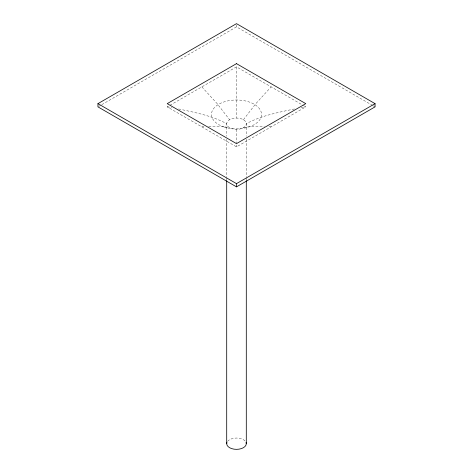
<?xml version="1.0" encoding="UTF-8"?>
<svg xmlns="http://www.w3.org/2000/svg" width="473" height="473" viewBox="0 0 473 473"><rect width="100%" height="100%" fill="white"/><g stroke="black" fill="none" stroke-linecap="round" stroke-linejoin="round"><path stroke-width="0.35" stroke-dasharray="2.37 1.77" d="M243.429 119.716L255.739 103.753L271.141 86.866M98.585 106.496L101.139 105.024M101.778 104.651L236.5 26.872L372.499 105.39M303.613 105.615L305.777 106.868L236.5 146.861L167.223 106.868L236.5 66.87L303.234 105.396M243.429 127.716L252.375 126.161L264.354 126.179M294.425 108.95C278.053 112.473 261.155 115.649 246.297 123.713A9.797 5.658 0 0 1 231.599 128.615A9.797 5.658 0 0 1 231.599 118.818A9.797 5.658 0 0 1 246.297 123.713L246.297 136.277M301.07 107.696L305.777 106.868M201.859 126.865L203.958 126.61M208.646 126.179L220.625 126.161L229.571 127.716M269.042 126.61L271.141 126.865M167.223 106.868L171.93 107.696M178.575 108.95C194.947 112.473 211.845 115.649 226.703 123.713L226.703 136.277M373.138 105.763L375.054 106.868M201.859 86.866L217.261 103.753L229.571 119.716M246.297 139.233L246.297 176.92M246.297 177.659L246.297 179.876M236.5 24.939L236.5 26.872M236.5 66.87L236.5 118.055M236.5 129.371L236.5 143.148M236.5 144.975L236.5 146.861M226.703 139.233L226.703 176.92M226.703 177.659L226.703 179.876M227.59 441.344A9.797 5.658 0 0 1 236.5 438.039A9.797 5.658 0 0 1 245.41 441.344M223.983 126.953A25.028 14.45 0 0 0 261.528 114.436A25.028 14.45 0 0 0 223.983 101.926A25.028 14.45 0 0 0 223.983 126.953"/><path stroke-width="0.71" d="M97.946 103.646L236.5 23.65L375.054 103.646L375.054 106.868L236.5 186.859L97.946 106.868L97.946 103.646L236.5 183.636L375.054 103.646M246.297 180.615L246.297 443.692M236.5 183.636L236.5 186.859M226.703 180.615L226.703 443.692M246.072 442.492A9.797 5.658 0 0 1 236.5 449.35A9.797 5.658 0 0 1 226.928 442.492M236.5 63.648L167.223 103.646L236.5 143.638L305.777 103.646L236.5 63.648"/></g></svg>
